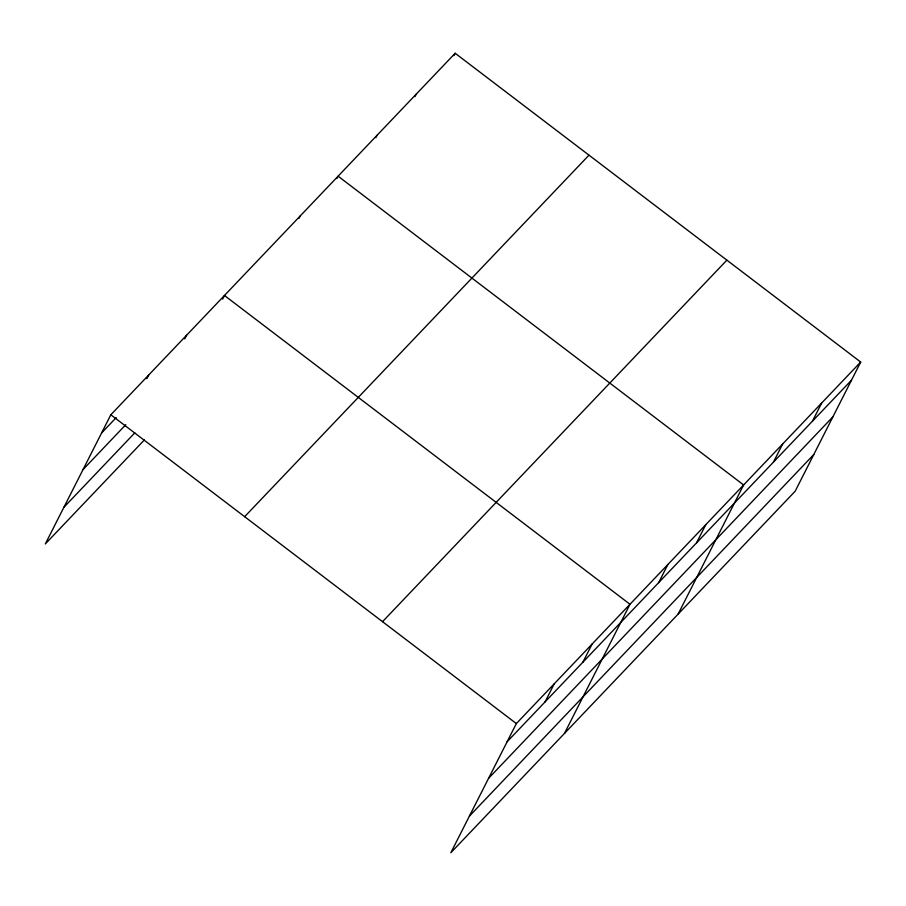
<?xml version="1.0" encoding="UTF-8"?>
<svg xmlns="http://www.w3.org/2000/svg" width="906" height="906" viewBox="0 0 906 906"><rect width="100%" height="100%" fill="white"/><g stroke="black" fill="none" stroke-linecap="round" stroke-linejoin="round"><path stroke-width="1.36" d="M860.7 362.049L516.352 723.577L450.826 852.739L795.174 491.211L860.7 362.049L455.174 53.261L110.826 414.789L45.3 543.951L144.36 439.942M146.863 378.651L148.709 375.027M184.745 338.878L186.579 335.254M222.616 299.116L224.462 295.492L629.987 604.279L564.461 733.43M298.991 218.369L300.214 215.945M336.862 178.595L338.097 176.183L743.622 484.97L678.096 614.132M375.888 137.621L377.123 135.209M414.914 96.648L416.148 94.235M453.94 55.674L455.174 53.261M545.038 701.935L554.234 683.815M582.92 662.161L592.116 644.041M658.673 582.626L667.869 564.506M696.555 542.853L705.74 524.733M773.452 462.117L782.648 443.997M812.478 421.143L821.674 403.023M101.631 432.909L116.206 417.621M83.046 469.557L125.775 424.688M63.896 507.303L134.79 432.864M244.654 516.692L588.991 155.164M382.536 621.675L726.872 260.147M507.167 741.697L851.504 380.169M488.572 778.345L832.92 416.817M469.421 816.091L813.769 454.563M110.826 414.789L516.352 723.577"/></g></svg>
